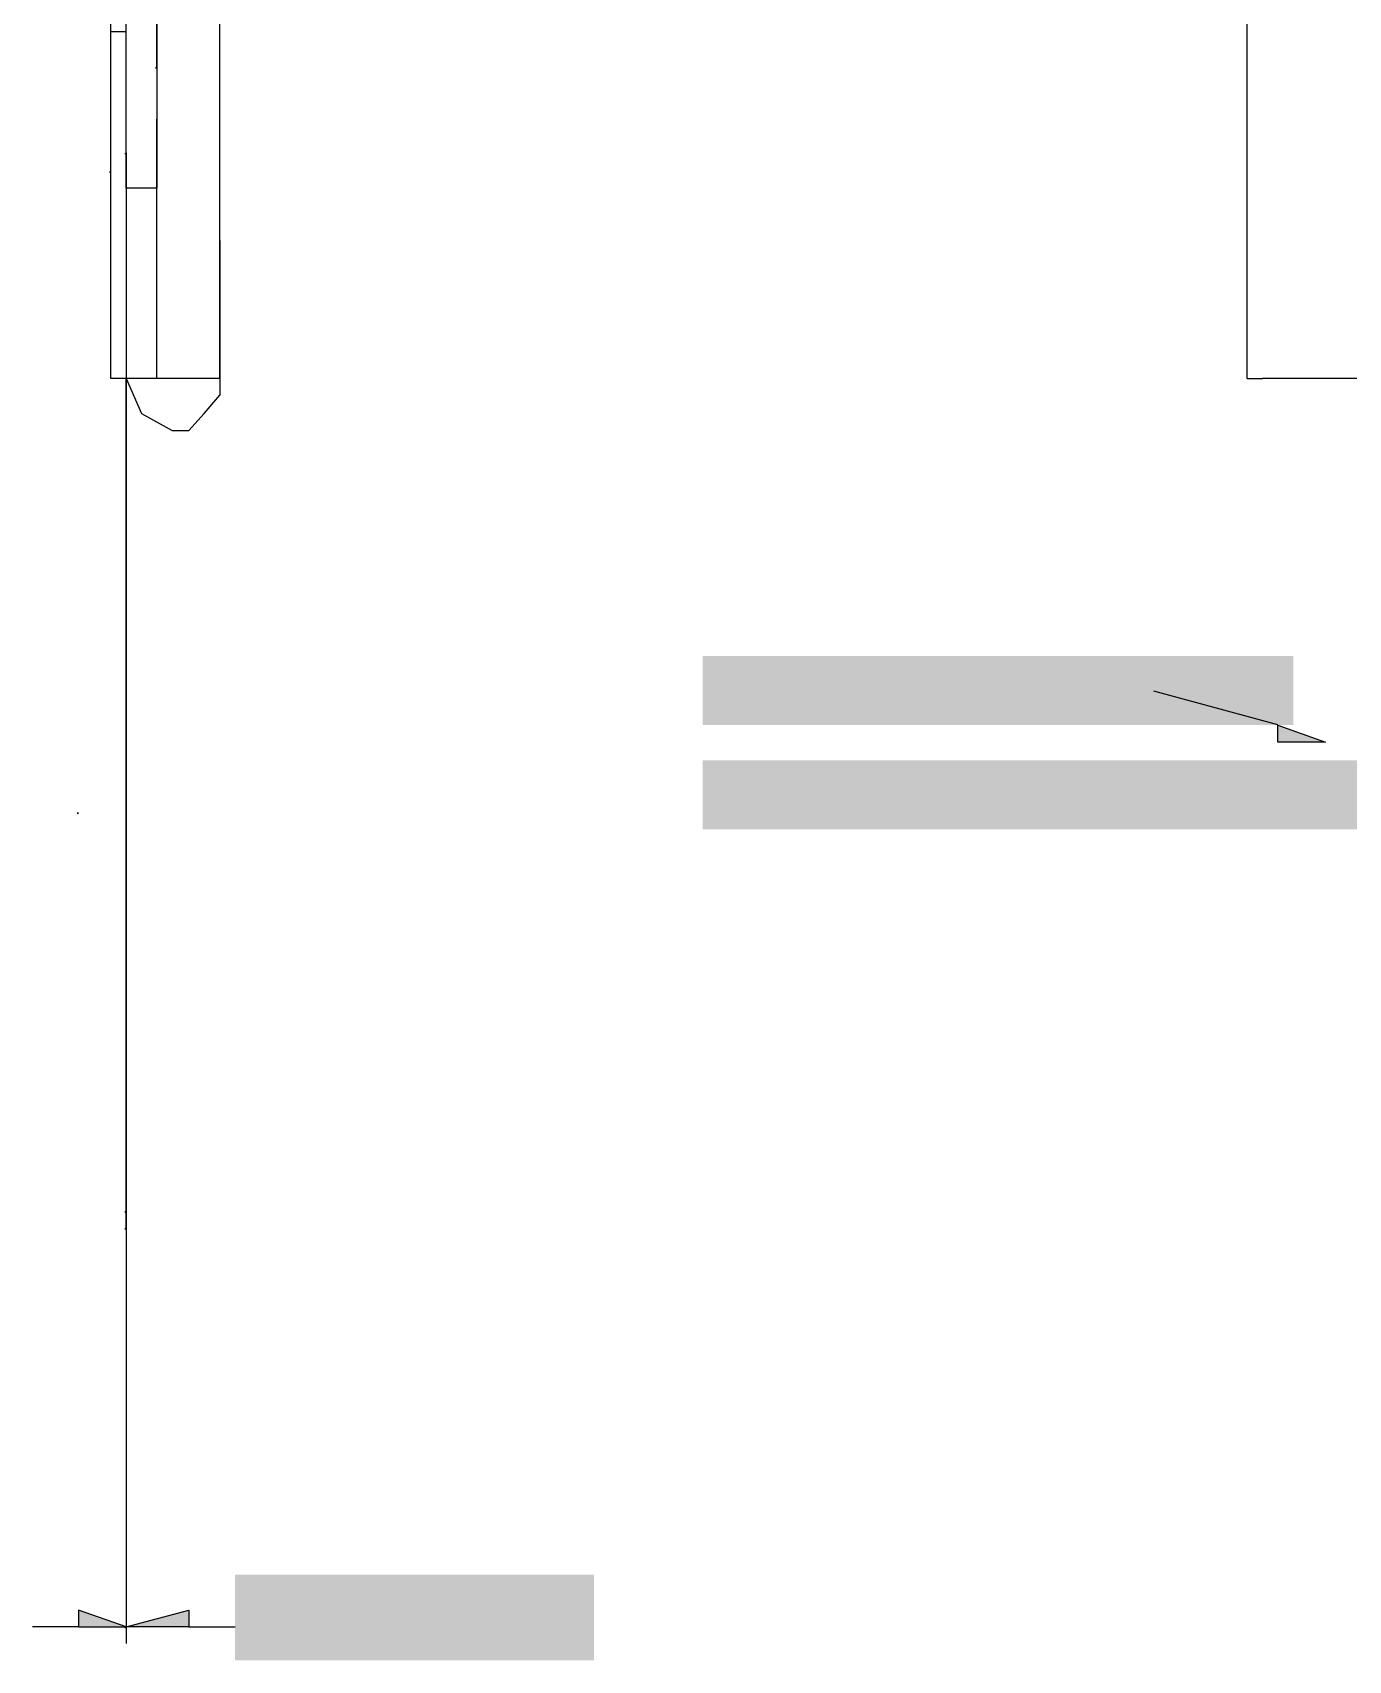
# Model space of a CAD drawing. Header units: millimetres. Extents: x 16 to 282, y 21 to 191.
# Drawn here: x 119.87 to 138.03, y 93.97 to 116.43 of the extents above; entities that cross this region are included whole.
import ezdxf

# ---------------------------------------------------------------- set-up
doc = ezdxf.new("R2010")
doc.units = ezdxf.units.MM
doc.layers.get('0').update_dxf_attribs({"linetype": 'CONTINUOUS'})

msp = doc.modelspace()

# ---------------------------------------------------------------- hatches: boundary and pattern name
at = {"true_color": 0x0000ff}
msp.add_hatch(color=5, dxfattribs=at).paths.add_polyline_path([(121.567222, 115.958045), (121.567222, 115.936879), (121.588388, 115.936879), (121.588388, 115.958045)])
msp.add_hatch(color=5, dxfattribs=at).paths.add_polyline_path([(121.567222, 115.958045), (121.567222, 115.936879), (121.588388, 115.936879), (121.588388, 115.958045)])
at = {"true_color": 0xffbf00}
for points in [[(121.143889, 114.772712), (121.143889, 114.751546), (121.165065, 114.751546), (121.165065, 114.772712)], [(121.143889, 99.934879), (121.143889, 99.913713), (121.165065, 99.913713), (121.165065, 99.934879)]]:
    msp.add_hatch(color=40, dxfattribs=at).paths.add_polyline_path(points)
for points in [[(120.932222, 114.518712), (120.932222, 114.497546), (120.953388, 114.497546), (120.953388, 114.518712)], [(120.487722, 105.671045), (120.487722, 105.649869), (120.508888, 105.649869), (120.508888, 105.671045)], [(120.487722, 105.671045), (120.487722, 105.649869), (120.508888, 105.649869), (120.508888, 105.671045)], [(121.143889, 100.167712), (121.143889, 100.146546), (121.165065, 100.146546), (121.165065, 100.167712)], [(121.143889, 100.167712), (121.143889, 100.146546), (121.165065, 100.146546), (121.165065, 100.167712)], [(121.143889, 94.431545), (121.143889, 94.410379), (121.165065, 94.410379), (121.165065, 94.431545)]]:
    msp.add_hatch(color=7).paths.add_polyline_path(points)
at = {"true_color": 0x00ff00}
for points in [[(129.123722, 107.830045), (129.123722, 106.877542), (137.272889, 106.877542), (137.272889, 107.830045)], [(137.061222, 106.877545), (137.717389, 106.644712), (137.061222, 106.644712)], [(129.123722, 106.390712), (129.123722, 105.438208), (140.723056, 105.438208), (140.723056, 106.390712)], [(122.667889, 95.151212), (122.667889, 93.965882), (127.620889, 93.965882), (127.620889, 95.151212)]]:
    msp.add_hatch(color=3, dxfattribs=at).paths.add_polyline_path(points)
at = {"true_color": 0xffff00}
for points in [[(120.508889, 94.664379), (120.508889, 94.431545), (121.165056, 94.431545)], [(122.032889, 94.664379), (122.032889, 94.431545), (121.165056, 94.431545)]]:
    msp.add_hatch(color=2, dxfattribs=at).paths.add_polyline_path(points)

# ---------------------------------------------------------------- linework, layer by layer
at = {"color": 7}
for points in [[(120.953389, 114.518712), (120.953389, 150.163379)], [(122.456222, 111.661212), (122.456222, 150.163379), (120.953389, 150.163379)], [(136.637889, 111.661212), (136.637889, 149.930545)], [(160.704389, 149.930545), (160.704389, 111.661212), (136.849556, 111.661212)], [(121.588389, 115.958045), (121.588389, 149.210879)], [(121.588389, 115.958045), (121.588389, 149.210879)], [(121.588389, 115.958045), (121.588389, 115.238379)], [(121.588389, 111.661212), (121.588389, 115.238379)], [(120.953389, 111.661212), (120.953389, 114.518712)], [(122.456222, 113.566212), (122.456222, 111.428379)], [(122.456222, 111.661212), (120.953389, 111.661212)], [(121.165056, 111.661212), (121.376722, 111.174379), (121.800056, 110.941545)], [(136.637889, 111.661212), (136.849556, 111.661212)], [(122.032889, 110.941545), (122.244556, 111.174379), (122.456222, 111.428379)], [(121.800056, 110.941545), (122.032889, 110.941545)]]:
    msp.add_lwpolyline(points, dxfattribs=at)
at = {"color": 4, "true_color": 0x00ffff}
msp.add_lwpolyline([(121.165056, 116.444879), (120.953389, 116.444879), (120.953389, 149.210879), (121.588389, 149.210879), (121.588389, 114.285879), (121.165056, 114.285879), (121.165056, 149.210879)], dxfattribs=at)
at = {"color": 5, "true_color": 0x0000ff}
for points in [[(121.588389, 115.958045), (121.588389, 115.238379)], [(121.588389, 115.958045), (121.588389, 115.238379)], [(121.588389, 114.285879), (121.588389, 115.238379)], [(121.588389, 111.661212), (121.588389, 115.238379)]]:
    msp.add_lwpolyline(points, dxfattribs=at)
at = {"color": 2, "true_color": 0xffff00}
for points in [[(121.588389, 115.958045), (121.588389, 115.238379)], [(121.588389, 114.285879), (121.588389, 115.238379)], [(120.508889, 94.431545), (119.873889, 94.431545)], [(122.032889, 94.431545), (122.667889, 94.431545)]]:
    msp.add_lwpolyline(points, dxfattribs=at)
at = {"color": 3, "true_color": 0x00ff00}
for points in [[(121.165056, 114.772712), (121.165056, 111.661212)], [(137.061222, 106.877545), (135.346722, 107.343212)], [(121.165056, 99.934879), (121.165056, 94.198712)], [(121.165056, 99.934879), (121.165056, 94.198712)]]:
    msp.add_lwpolyline(points, dxfattribs=at)
at = {"color": 40, "true_color": 0xffbf00}
msp.add_lwpolyline([(121.165056, 111.661212), (121.165056, 99.934879)], close=True, dxfattribs=at)
at = {"color": 3, "true_color": 0x00ff00}
msp.add_lwpolyline([(137.060869, 106.875076), (137.716889, 106.642069), (137.060869, 106.642069)], close=True, dxfattribs=at)
at = {"color": 2, "true_color": 0xffff00}
for points in [[(120.508536, 94.661556), (120.508536, 94.428549), (121.164556, 94.428549)], [(122.032889, 94.661556), (122.032889, 94.428549), (121.165217, 94.428549)]]:
    msp.add_lwpolyline(points, close=True, dxfattribs=at)

doc.saveas('drawing.dxf')
